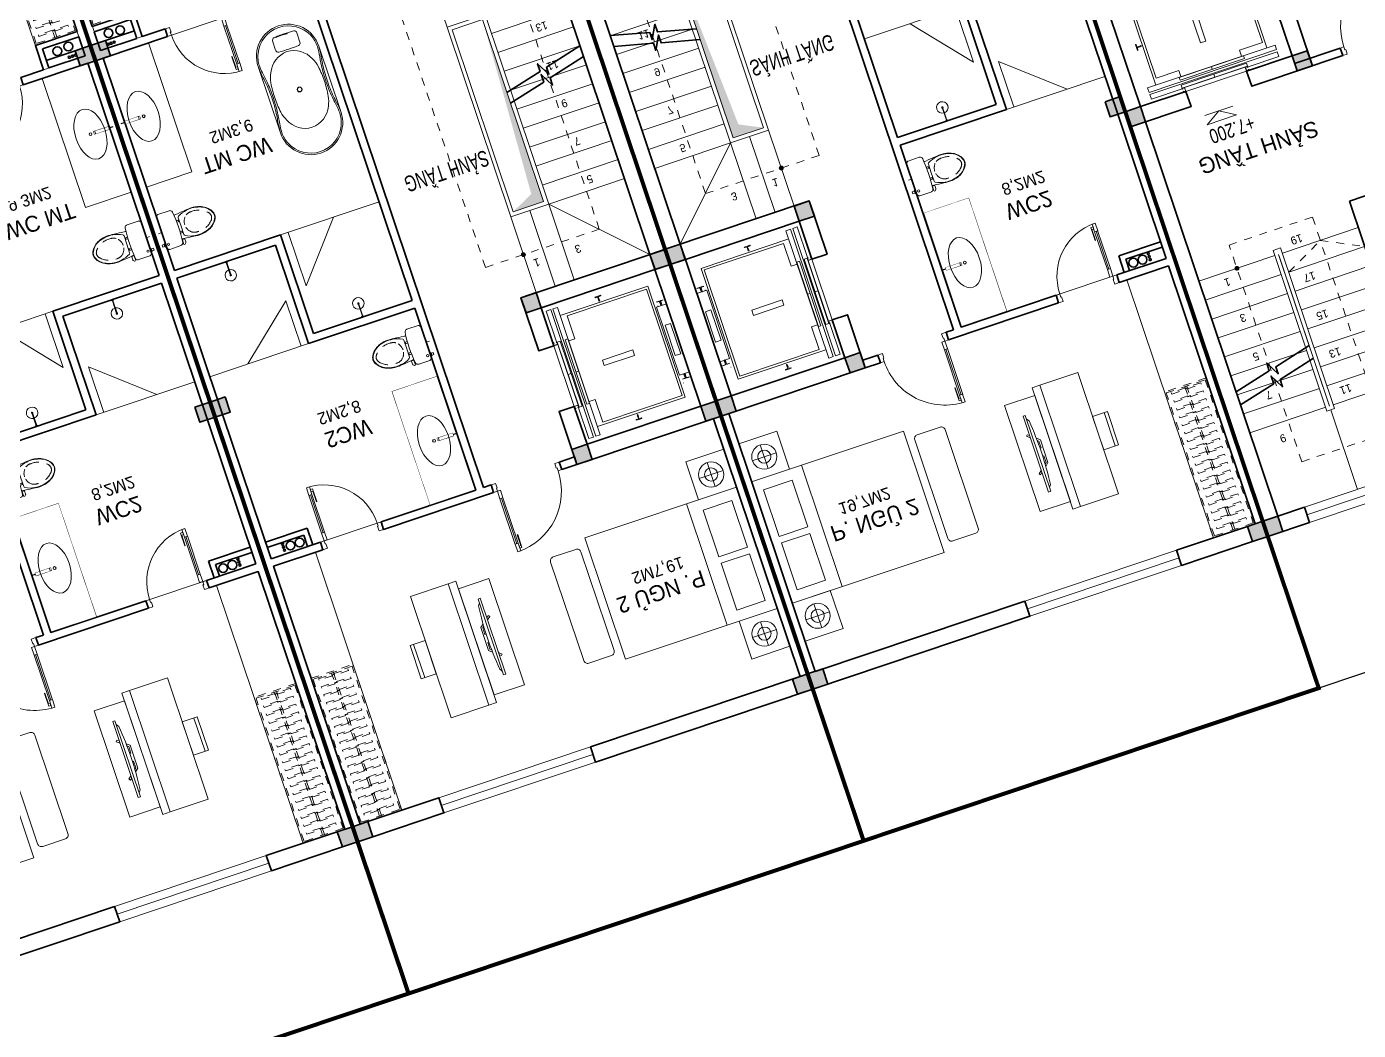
# Model space of a CAD drawing. Header units: metres. Extents: x 568332 to 569219, y 2065964 to 2066430.
# Drawn here: x 568479.99 to 568496.64, y 2066022.14 to 2066034.68 of the extents above; entities that cross this region are included whole.
import ezdxf

# ---------------------------------------------------------------- set-up
doc = ezdxf.new("R2010")
doc.units = ezdxf.units.M
for name, pattern in [('$AUDIT_BAD_LTYPE2', [0]), ('CENTER', [2, 1.25, -0.25, 0.25, -0.25]), ('HIDDEN', [0.375, 0.25, -0.125]), ('HIDDEN2', [0.1875, 0.125, -0.0625]), ('X-5M-G-MB PHONGNGU$0$HIDDEN2', [0.1875, 0.125, -0.0625]), ('xref-thap C (mb tang 32-2)$0$HIDDEN', [0.375, 0.25, -0.125])]:
    doc.linetypes.add(name, pattern=pattern)
doc.layers.get('0').update_dxf_attribs({"linetype": 'CONTINUOUS'})
doc.layers.get('DEFPOINTS').update_dxf_attribs({"linetype": 'CONTINUOUS'})
for name, color, linetype, lineweight in [('-CONCRETE', 1, 'CONTINUOUS', 35), ('-DOOR', 137, 'CONTINUOUS', 9), ('-FURNITURE', 46, 'CONTINUOUS', 9), ('-HATCH', 8, 'CONTINUOUS', 5), ('-KH', 143, 'CONTINUOUS', 13), ('-LINE1', 7, 'CONTINUOUS', 18), ('-LINE2', 252, 'CONTINUOUS', 9), ('-STEEL1', 1, 'CONTINUOUS', 35), ('-TEXT', 7, 'CONTINUOUS', 15), ('-WALL', 4, 'CONTINUOUS', 35), ('A-NET THAY', 125, 'CONTINUOUS', 18), ('TEXT25', 2, 'CONTINUOUS', 13)]:
    doc.layers.add(name, color=color, linetype=linetype, lineweight=lineweight)
for name, color, linetype in [('-RANH GIOI LO DAT', 12, 'CONTINUOUS'), ('12. NET DIM', 252, 'CONTINUOUS'), ('ChiaLo', 128, 'CENTER'), ('ViaHeS', 32, 'CONTINUOUS')]:
    doc.layers.add(name, color=color, linetype=linetype)
doc.styles.add('1', font='arial.ttf')
doc.styles.add('SVN_AVO_thuong', font='')
doc.styles.add('T1', font='', dxfattribs={"height": 200})
doc.styles.get('SVN_AVO_thuong').set_extended_font_data('SVN-Avo')
doc.styles.get('T1').set_extended_font_data('VNgeometric Light')

# ---------------------------------------------------------------- blocks, each defined once
blk = doc.blocks.new('*U187')
at = {"linetype": 'X-5M-G-MB PHONGNGU$0$HIDDEN2'}
for points in [[(0, 600), (0, 0), (1636, 0), (1636, 600)], [(1616, 580), (1616, 20), (20, 20), (20, 580)], [(1616, 287), (1616, 313), (20, 313), (20, 287)], [(114, 319), (109, 319), (109, 280), (114, 280)], [(228, 319), (223, 319), (223, 280), (228, 280)], [(342, 319), (337, 319), (337, 280), (342, 280)], [(456, 319), (451, 319), (451, 280), (456, 280)], [(570, 319), (565, 319), (565, 280), (570, 280)], [(684, 319), (679, 319), (679, 280), (684, 280)], [(798, 319), (793, 319), (793, 280), (798, 280)], [(912, 319), (907, 319), (907, 280), (912, 280)], [(1026, 319), (1021, 319), (1021, 280), (1026, 280)], [(1140, 319), (1135, 319), (1135, 280), (1140, 280)], [(1254, 319), (1249, 319), (1249, 280), (1254, 280)], [(1368, 319), (1363, 319), (1363, 280), (1368, 280)], [(1482, 319), (1477, 319), (1477, 280), (1482, 280)], [(1596, 319), (1591, 319), (1591, 280), (1596, 280)]]:
    blk.add_lwpolyline(points, close=True, dxfattribs=at)
for points in [[(122, 313), (122, 515), (100, 515), (100, 313)], [(236, 313), (236, 515), (214, 515), (214, 313)], [(350, 313), (350, 515), (328, 515), (328, 313)], [(464, 313), (464, 515), (442, 515), (442, 313)], [(578, 313), (578, 515), (556, 515), (556, 313)], [(692, 313), (692, 515), (670, 515), (670, 313)], [(806, 313), (806, 515), (784, 515), (784, 313)], [(920, 313), (920, 515), (898, 515), (898, 313)], [(1034, 313), (1034, 515), (1012, 515), (1012, 313)], [(1148, 313), (1148, 515), (1126, 515), (1126, 313)], [(1262, 313), (1262, 515), (1240, 515), (1240, 313)], [(1376, 313), (1376, 515), (1354, 515), (1354, 313)], [(1490, 313), (1490, 515), (1468, 515), (1468, 313)], [(1604, 313), (1604, 515), (1582, 515), (1582, 313)], [(100, 287), (100, 92), (122, 92), (122, 287)], [(214, 287), (214, 92), (236, 92), (236, 287)], [(328, 287), (328, 92), (350, 92), (350, 287)], [(442, 287), (442, 92), (464, 92), (464, 287)], [(556, 287), (556, 92), (578, 92), (578, 287)], [(670, 287), (670, 92), (692, 92), (692, 287)], [(784, 287), (784, 92), (806, 92), (806, 287)], [(898, 287), (898, 92), (920, 92), (920, 287)], [(1012, 287), (1012, 92), (1034, 92), (1034, 287)], [(1126, 287), (1126, 92), (1148, 92), (1148, 287)], [(1240, 287), (1240, 92), (1262, 92), (1262, 287)], [(1354, 287), (1354, 92), (1376, 92), (1376, 287)], [(1468, 287), (1468, 92), (1490, 92), (1490, 287)], [(1582, 287), (1582, 92), (1604, 92), (1604, 287)]]:
    blk.add_lwpolyline(points, dxfattribs=at)
blk = doc.blocks.new('A$C18091ED7')
for p, q in [((0, -42), (0, 0)), ((146, -27), (179, -27)), ((146, -27), (146, -30)), ((146, -30), (166, -30)), ((153, -37), (146, -30)), ((152, 0), (152, -27)), ((152, 0), (179, 0)), ((153, -37), (166, -37)), ((153, -40), (153, -37)), ((153, -40), (178, -40)), ((153, -40), (178, -40)), ((153, -40), (153, -42)), ((185, -30), (166, -30)), ((178, -37), (166, -37)), ((185, -30), (178, -37)), ((178, -37), (178, -40)), ((178, -40), (178, -42)), ((179, 0), (179, -27)), ((179, -27), (185, -27)), ((185, -27), (185, -30)), ((-83, -267), (-83, -300)), ((-83, -278), (-83, -288)), ((-61, -290), (-83, -290)), ((-63, -265), (-81, -265)), ((-61, -267), (-61, -300)), ((61, -267), (61, -300)), ((61, -290), (83, -290)), ((63, -265), (81, -265)), ((83, -267), (83, -300)), ((83, -278), (83, -288)), ((165, -262), (165, -290)), ((168, -260), (228, -260)), ((168, -292), (207, -292)), ((231, -274), (231, -262))]:
    blk.add_line(p, q)
for points in [[(230, -219, -0.137407), (225, -235), (222, -241, -0.236081), (198, -255, -0.051961), (-198, -255, -0.236081), (-222, -241), (-225, -235, -0.137407), (-230, -219), (-230, -72, -0.198912), (-226, -63), (-209, -46, -0.198912), (-200, -42), (0, -42), (200, -42, -0.198912), (209, -46), (226, -63, -0.198912), (230, -72)], [(144, -619, -0.212405), (26, -734, -0.027685), (-1, -739, -0.022279), (-26, -734, -0.212405), (-144, -619, -0.142796), (-167, -428, -0.093005), (-128, -309, -0.256439), (-111, -300), (0, -300), (111, -300, -0.256439), (128, -309, -0.093005), (167, -428, -0.142796)]]:
    blk.add_lwpolyline(points, format="xyb", close=True)
at = {"linetype": 'xref-thap C (mb tang 32-2)$0$HIDDEN', "ltscale": 100}
blk.add_lwpolyline([(61, -669, -0.199031), (0, -699, -0.199031), (-61, -669, -0.218924), (-132, -478, -0.153791), (-112, -404, -0.236701), (0, -348, -0.236701), (112, -404, -0.153791), (132, -478, -0.218924)], format="xyb", close=True, dxfattribs=at)
blk.add_circle((166, -78), 13.9)
for centre, radius, start, end in [((-81, -267), 1.98, 90, 180), ((-63, -267), 1.98, 0, 90), ((63, -267), 1.98, 90, 180), ((81, -267), 1.98, 0, 90), ((168, -262), 2.47, 90, 180), ((168, -290), 2.47, 180, 270), ((207, -277), 15.5, 270, 306.4659), ((168, -225), 80.1, 306.4659, 320.3123), ((228, -274), 2.47, 320.3123, 0)]:
    blk.add_arc(centre, radius, start, end)
for points in [[(-156, -259), (-157, -267), (-164, -328), (-169, -385), (-184, -528), (-136, -679), (-50, -735), (-20, -741), (0, -744)], [(156, -259), (157, -267), (164, -328), (169, -385), (184, -528), (136, -679), (50, -735), (20, -741), (0, -744)]]:
    blk.add_open_spline(points, degree=3, knots=[130.613938, 130.613938, 130.613938, 130.613938, 152.852109, 311.129351, 417.703951, 561.383393, 697.692632, 710.812262, 710.812262, 710.812262, 710.812262])
blk = doc.blocks.new('shower')
for points in [[(180919, -32316), (180912, -32316), (180912, -32147), (180919, -32147)], [(180929, -32327), (180902, -32327), (180902, -32316), (180929, -32316)]]:
    blk.add_lwpolyline(points, close=True)
for radius, start, end in [(72, 272.7907, 267.2093), (8.35, 294.8355, 245.1645)]:
    blk.add_arc((180916, -32147), radius, start, end)
blk = doc.blocks.new('Sink_Cicle')
blk.add_lwpolyline([(17, -50), (-17, -50), (-18, -252), (17, -252)], close=True)
blk.add_circle((0, -300), 17.5)
at = {"layer": 'DEFPOINTS'}
blk.add_line((0, -100), (0, 0), dxfattribs=at)
blk.add_wipeout([(17, -50), (-17, -50), (-18, -252), (17, -252)])
at = {"layer": '-FURNITURE', "linetype": 'Continuous'}
blk.add_ellipse((0, -300), major_axis=(-325, 0), ratio=0.584615, dxfattribs=at)
blk.add_line((-18, -237), (17, -237))
blk = doc.blocks.new('*U185')
at = {"ltscale": 300}
blk.add_lwpolyline([(0, 0), (1500, 0), (1500, -600), (0, -600)], close=True, dxfattribs=at)
blk.add_wipeout([(0, 0), (1500, 0), (1500, -600), (0, -600)], dxfattribs=at)
blk.add_blockref('Sink_Cicle', (750, 0), dxfattribs=at)
blk = doc.blocks.new('A$C52EE6B0C')
for p, q in [((-17.21, 15.73), (17.22, 15.73)), ((-17.21, -15.76), (17.25, -15.76))]:
    blk.add_line(p, q)
for radius in [1.2, 1.06]:
    blk.add_circle((0, -0.01), radius)
for centre, radius, start, end in [((-17.24, -0.01), 15.75, 90.00005, 180.00602), ((-17.21, 0), 15.03, 114.01434, 180.05883), ((-17.26, 0.1), 14.92, 89.8926, 114.01434), ((-18.18, -21.57), 37.31, 80.32537, 88.55949), ((-17.86, -16.41), 31.44, 80.9553, 88.85173), ((3.49, 116.01), 102.69, 260.80643, 264.35645), ((10, 158.8), 145.24, 261.32176, 262.65662), ((-0.88, 77.07), 62.8, 262.97229, 270.8035), ((-0.44, 89.41), 75.84, 265.33614, 270.33552), ((0.89, 77.07), 62.8, 269.1965, 277.02771), ((0.58, 84.46), 70.9, 269.53626, 275.75097), ((-18.44, 226.88), 214.55, 276.99221, 278.59677), ((-9.99, 158.8), 145.24, 277.34338, 278.67824), ((18.19, -21.57), 37.31, 91.44051, 99.67463), ((17.5, -11.01), 26.04, 90.57162, 98.52624), ((17.38, 0.65), 14.38, 65.52402, 90.57162), ((17.25, -0.01), 15.75, 359.99398, 89.99995), ((17.03, -0.12), 15.22, 0.40185, 65.52402), ((-7.45, -0.4), 12.19, 113.36694, 178.17202), ((-5.42, -2.21), 14.69, 98.51976, 117.85129), ((-0.26, -36.68), 49.55, 89.69838, 98.51976), ((0.27, -36.68), 49.55, 81.48024, 90.30162), ((5.43, -2.21), 14.69, 62.14871, 81.48024), ((7.46, -0.4), 12.19, 1.82798, 66.63306), ((28.3, 2.77), 0.286, 160.80789, 185.67758), ((1.03, 0.06), 27.11, 359.84479, 5.67758), ((28.15, 2.82), 0.123, 123.47411, 160.80789), ((28.12, 2.87), 0.0732, 85.79125, 123.47411), ((28.11, 2.83), 0.109, 39.09426, 85.79125), ((27.99, 2.72), 0.275, 4.9413, 41.00239), ((1.84, 0.05), 26.56, 359.86069, 5.81543), ((-17.24, -0.02), 15.75, 179.99398, 269.99995), ((-17.21, -0.03), 15.03, 179.94113, 245.98566), ((-7.45, 0.37), 12.19, 181.82798, 246.63306), ((7.46, 0.37), 12.19, 293.36694, 358.17202), ((17.25, -0.02), 15.75, 270.00005, 0.00602), ((17.03, 0.09), 15.22, 294.47598, 359.59814), ((1.03, -0.09), 27.11, 354.32242, 0.15521), ((28.3, -2.8), 0.286, 174.32242, 199.19211), ((28.15, -2.85), 0.123, 199.19211, 236.52589), ((28.12, -2.89), 0.0732, 236.52589, 274.20875), ((28.11, -2.86), 0.109, 274.20875, 320.90574), ((27.99, -2.75), 0.275, 318.99761, 355.0587), ((1.84, -0.08), 26.56, 354.18457, 0.13931), ((-5.42, 2.18), 14.69, 242.14871, 261.48024), ((-0.26, 36.65), 49.55, 261.48024, 270.30162), ((0.27, 36.65), 49.55, 269.69838, 278.51976), ((5.43, 2.18), 14.69, 278.51976, 297.85129), ((-17.26, -0.13), 14.92, 245.98566, 270.1074), ((-18.18, 21.54), 37.31, 271.44051, 279.67463), ((-17.86, 16.38), 31.44, 271.14827, 279.0447), ((3.49, -116.04), 102.69, 95.64355, 99.19357), ((10, -158.82), 145.24, 97.34338, 98.67824), ((-0.88, -77.1), 62.8, 89.1965, 97.02771), ((-0.44, -89.44), 75.84, 89.66448, 94.66386), ((0.58, -84.49), 70.9, 84.24903, 90.46374), ((0.89, -77.1), 62.8, 82.97229, 90.8035), ((-18.44, -226.91), 214.55, 81.40323, 83.00779), ((-9.99, -158.82), 145.24, 81.32176, 82.65662), ((18.19, 21.54), 37.31, 260.32537, 268.55949), ((17.5, 10.99), 26.04, 261.47376, 269.42838), ((17.38, -0.67), 14.38, 269.42838, 294.47598)]:
    blk.add_arc(centre, radius, start, end)
at = {"layer": 'DEFPOINTS'}
for tag, p in [('MODELNUMBER', (0, 0)), ('TRADENAME', (0, 0)), ('PRODUCT', (0, 0)), ('MATERIAL', (0, -0.01))]:
    blk.add_attdef(tag, p, '', height=0.001, dxfattribs=at)
blk = doc.blocks.new('XR.MB.LM123$0$tvi 1')
blk.add_lwpolyline([(29, 0), (29, -1000), (0, -1000), (0, 0)], close=True)
for points in [[(29, -50), (52, -81)], [(-24, -236), (-39, -252)], [(0, -285), (-39, -252)], [(0, -256), (-24, -236)], [(70, -315), (111, -350), (111, -650), (70, -685)], [(89, -446), (89, -360), (71, -345)], [(89, -446), (73, -446)], [(89, -554), (89, -640), (71, -655)], [(89, -554), (73, -554)], [(0, -715), (-39, -748)], [(-24, -764), (-39, -748)], [(0, -744), (-24, -764)], [(29, -950), (52, -919)]]:
    blk.add_lwpolyline(points)
blk.add_arc((-4025, -500), 4099, 354.1311, 5.8689)
blk = doc.blocks.new('*U188')
at = {"linetype": 'X-5M-G-MB PHONGNGU$0$HIDDEN2'}
for points in [[(0, 600), (0, 0), (2098, 0), (2098, 600)], [(2078, 580), (2078, 20), (20, 20), (20, 580)], [(2078, 287), (2078, 313), (20, 313), (20, 287)], [(114, 319), (109, 319), (109, 280), (114, 280)], [(228, 319), (223, 319), (223, 280), (228, 280)], [(342, 319), (337, 319), (337, 280), (342, 280)], [(456, 319), (451, 319), (451, 280), (456, 280)], [(570, 319), (565, 319), (565, 280), (570, 280)], [(684, 319), (679, 319), (679, 280), (684, 280)], [(798, 319), (793, 319), (793, 280), (798, 280)], [(912, 319), (907, 319), (907, 280), (912, 280)], [(1026, 319), (1021, 319), (1021, 280), (1026, 280)], [(1140, 319), (1135, 319), (1135, 280), (1140, 280)], [(1254, 319), (1249, 319), (1249, 280), (1254, 280)], [(1368, 319), (1363, 319), (1363, 280), (1368, 280)], [(1482, 319), (1477, 319), (1477, 280), (1482, 280)], [(1596, 319), (1591, 319), (1591, 280), (1596, 280)], [(1710, 319), (1705, 319), (1705, 280), (1710, 280)], [(1824, 319), (1819, 319), (1819, 280), (1824, 280)], [(1938, 319), (1933, 319), (1933, 280), (1938, 280)], [(2052, 319), (2047, 319), (2047, 280), (2052, 280)]]:
    blk.add_lwpolyline(points, close=True, dxfattribs=at)
for points in [[(122, 313), (122, 515), (100, 515), (100, 313)], [(236, 313), (236, 515), (214, 515), (214, 313)], [(350, 313), (350, 515), (328, 515), (328, 313)], [(464, 313), (464, 515), (442, 515), (442, 313)], [(578, 313), (578, 515), (556, 515), (556, 313)], [(692, 313), (692, 515), (670, 515), (670, 313)], [(806, 313), (806, 515), (784, 515), (784, 313)], [(920, 313), (920, 515), (898, 515), (898, 313)], [(1034, 313), (1034, 515), (1012, 515), (1012, 313)], [(1148, 313), (1148, 515), (1126, 515), (1126, 313)], [(1262, 313), (1262, 515), (1240, 515), (1240, 313)], [(1376, 313), (1376, 515), (1354, 515), (1354, 313)], [(1490, 313), (1490, 515), (1468, 515), (1468, 313)], [(1604, 313), (1604, 515), (1582, 515), (1582, 313)], [(1718, 313), (1718, 515), (1696, 515), (1696, 313)], [(1832, 313), (1832, 515), (1810, 515), (1810, 313)], [(1946, 313), (1946, 515), (1924, 515), (1924, 313)], [(2060, 313), (2060, 515), (2038, 515), (2038, 313)], [(100, 287), (100, 92), (122, 92), (122, 287)], [(214, 287), (214, 92), (236, 92), (236, 287)], [(328, 287), (328, 92), (350, 92), (350, 287)], [(442, 287), (442, 92), (464, 92), (464, 287)], [(556, 287), (556, 92), (578, 92), (578, 287)], [(670, 287), (670, 92), (692, 92), (692, 287)], [(784, 287), (784, 92), (806, 92), (806, 287)], [(898, 287), (898, 92), (920, 92), (920, 287)], [(1012, 287), (1012, 92), (1034, 92), (1034, 287)], [(1126, 287), (1126, 92), (1148, 92), (1148, 287)], [(1240, 287), (1240, 92), (1262, 92), (1262, 287)], [(1354, 287), (1354, 92), (1376, 92), (1376, 287)], [(1468, 287), (1468, 92), (1490, 92), (1490, 287)], [(1582, 287), (1582, 92), (1604, 92), (1604, 287)], [(1696, 287), (1696, 92), (1718, 92), (1718, 287)], [(1810, 287), (1810, 92), (1832, 92), (1832, 287)], [(1924, 287), (1924, 92), (1946, 92), (1946, 287)], [(2038, 287), (2038, 92), (2060, 92), (2060, 287)]]:
    blk.add_lwpolyline(points, dxfattribs=at)
blk = doc.blocks.new('X-5M-G-MB PHONGNGU$0$A$C25DB0C3F')
at = {"elevation": 0}
for points in [[(0, 438), (197, 438), (197, 0), (0, 0)], [(197, 438), (197, 0), (0, 0), (0, 438)]]:
    blk.add_lwpolyline(points, close=True, dxfattribs=at)
at = {"elevation": 0, "flags": 128}
blk.add_lwpolyline([(44, 438), (44, 0)], dxfattribs=at)
blk = doc.blocks.new('G1600')
for p, q in [((137477, -212827), (139077, -212827)), ((137228, -213392), (137228, -213077)), ((139326, -213392), (139326, -213077)), ((137385, -213234), (137070, -213234)), ((139169, -213234), (139484, -213234))]:
    blk.add_line(p, q)
blk.add_lwpolyline([(137477, -213484), (137477, -211484), (139077, -211484), (139077, -213484), (137477, -213484)])
for points in [[(136977, -213484), (136977, -212984), (137477, -212984), (137477, -213484)], [(137617, -213375), (137617, -212999), (138235, -212999), (138235, -213375)], [(138937, -213375), (138937, -212999), (138320, -212999), (138320, -213375)], [(139577, -213484), (139577, -212984), (139077, -212984), (139077, -213484)]]:
    blk.add_lwpolyline(points, close=True)
for centre, radius in [((137228, -213234), 157), ((137228, -213234), 82.4), ((139326, -213234), 157), ((139326, -213234), 82.4)]:
    blk.add_circle(centre, radius)
blk = doc.blocks.new('X-5M-DH-2-CORE$0$A$C75E80C28')
at = {"layer": '-LINE2', "linetype": 'Continuous', "ltscale": 2}
for p, q in [((-731, -149), (731, -149)), ((-731, -1305), (-731, -149)), ((-557, -112), (-560, -112)), ((-510, -22), (-510, -51)), ((-507, -22), (-510, -22)), ((-510, -109), (-510, -79)), ((-507, -22), (-507, -51)), ((-507, -109), (-507, -79)), ((-456, -57), (-501, -57)), ((-456, -60), (-501, -60)), ((-456, -70), (-501, -70)), ((-456, -73), (-501, -73)), ((-453, -63), (-453, -67)), ((-450, -63), (-450, -67)), ((450, -63), (450, -67)), ((453, -63), (453, -67)), ((456, -57), (501, -57)), ((456, -60), (501, -60)), ((456, -70), (501, -70)), ((456, -73), (501, -73)), ((457, -112), (460, -112)), ((507, -22), (510, -22)), ((507, -22), (507, -51)), ((507, -109), (507, -79)), ((510, -22), (510, -51)), ((510, -109), (510, -79)), ((731, -1305), (731, -149)), ((-700, -179), (700, -179)), ((-700, -1225), (-700, -179)), ((700, -1225), (700, -179)), ((840, -1305), (-840, -1305)), ((-840, -1365), (-840, -1305)), ((-700, -1225), (-400, -1225)), ((425, -1309), (-425, -1309)), ((-425, -1343), (-425, -1309)), ((-400, -1305), (-400, -1225)), ((0, -1309), (0, -1343)), ((700, -1225), (400, -1225)), ((400, -1305), (400, -1225)), ((425, -1343), (425, -1309)), ((840, -1365), (840, -1305)), ((840, -1365), (-840, -1365)), ((840, -1395), (-840, -1395)), ((-840, -1395), (-840, -1455)), ((-840, -1455), (-435, -1455)), ((-435, -1450), (-435, -1460)), ((-435, -1450), (-400, -1450)), ((-435, -1460), (-425, -1460)), ((-435, -1490), (-435, -1500)), ((-435, -1490), (-425, -1490)), ((-433, -1452), (-433, -1458)), ((-433, -1452), (-402, -1452)), ((-433, -1458), (-425, -1458)), ((-433, -1492), (-433, -1498)), ((-433, -1492), (-425, -1492)), ((430, -1406), (-430, -1406)), ((-430, -1406), (-430, -1446)), ((430, -1446), (-430, -1446)), ((425, -1343), (-425, -1343)), ((-425, -1458), (-425, -1460)), ((-425, -1490), (-425, -1492)), ((-402, -1452), (-402, -1498)), ((400, -1450), (-400, -1450)), ((-400, -1450), (-400, -1500)), ((0, -1406), (0, -1446)), ((400, -1450), (400, -1500)), ((435, -1450), (400, -1450)), ((402, -1452), (402, -1498)), ((433, -1452), (402, -1452)), ((433, -1458), (425, -1458)), ((425, -1458), (425, -1460)), ((435, -1460), (425, -1460)), ((425, -1490), (425, -1492)), ((435, -1490), (425, -1490)), ((433, -1492), (425, -1492)), ((430, -1406), (430, -1446)), ((433, -1452), (433, -1458)), ((433, -1492), (433, -1498)), ((435, -1450), (435, -1460)), ((840, -1455), (435, -1455)), ((435, -1490), (435, -1500)), ((840, -1395), (840, -1455)), ((-435, -1500), (-400, -1500)), ((-433, -1498), (-402, -1498)), ((435, -1500), (400, -1500)), ((433, -1498), (402, -1498))]:
    blk.add_line(p, q, dxfattribs=at)
for points in [[(-450, 0), (-450, -130), (450, -130), (450, 0)], [(-200, -29), (200, -29), (200, -101), (-200, -101)], [(-36, -584), (36, -584), (36, -984), (-36, -984)]]:
    blk.add_lwpolyline(points, close=True, dxfattribs=at)
for points in [[(-780, -789), (-751, -789, 0.414214), (-750, -788), (-750, -784), (-750, -780, 0.414214), (-751, -779), (-780, -779, -0.256978), (-784, -782), (-798, -782, -0.414214), (-801, -779), (-804, -749, 0.414214), (-807, -746), (-812, -746), (-812, -784), (-812, -821), (-807, -821, 0.414214), (-804, -818), (-801, -789, -0.414214), (-798, -786), (-784, -786, -0.256978), (-780, -789)], [(780, -789), (751, -789, -0.414214), (750, -788), (750, -784), (750, -780, -0.414214), (751, -779), (780, -779, 0.256978), (784, -782), (798, -782, 0.414214), (801, -779), (804, -749, -0.414214), (807, -746), (812, -746), (812, -784), (812, -821), (807, -821, -0.414214), (804, -818), (801, -789, 0.414214), (798, -786), (784, -786, 0.256978), (780, -789)]]:
    blk.add_lwpolyline(points, format="xyb", dxfattribs=at)
for centre, radius, start, end in [((-501, -51), 9.4, 180, 270), ((-501, -79), 9.4, 90, 180), ((-501, -51), 6.2, 180, 270), ((-501, -79), 6.2, 90, 180), ((-456, -63), 6.2, 0, 90), ((-456, -63), 3, 0, 90), ((-456, -67), 6.2, 270, 0), ((-456, -67), 3, 270, 0), ((456, -63), 6.2, 90, 180), ((456, -67), 6.2, 180, 270), ((456, -63), 3, 90, 180), ((456, -67), 3, 180, 270), ((501, -51), 6.2, 270, 0), ((501, -51), 9.4, 270, 0), ((501, -79), 9.4, 0, 90), ((501, -79), 6.2, 0, 90)]:
    blk.add_arc(centre, radius, start, end, dxfattribs=at)
blk = doc.blocks.new('A$C5C575821')
at = {"layer": '-CONCRETE'}
h = blk.add_hatch(color=256, dxfattribs=at)
h.dxf.hatch_style = 1
h.paths.add_polyline_path([(0, 200), (0, 0), (200, 0), (200, 200)])
blk.add_lwpolyline([(0, 0), (200, 0), (200, 200), (0, 200)], close=True, dxfattribs=at)
blk = doc.blocks.new('A$C3F71457E')
at = {"layer": '-CONCRETE'}
blk.add_lwpolyline([(0, -100), (0, 400), (-1500, 400), (-1500, -1400), (0, -1400), (0, -900), (200, -900), (200, -1600), (-1700, -1600), (-1700, 600), (200, 600), (200, -100), (0, -100)], dxfattribs=at)
at = {"layer": '-LINE1'}
blk.add_line((0, -900), (0, -100), dxfattribs=at)
at = {"layer": '-WALL'}
for p in [(-1700, 400), (0, 400), (-1700, -1600), (0, -1600)]:
    blk.add_blockref('A$C5C575821', p, dxfattribs=at)
at = {"color": 2, "rotation": 90}
blk.add_blockref('X-5M-DH-2-CORE$0$A$C75E80C28', (-1500, -500), dxfattribs=at)
blk = doc.blocks.new('*U148')
at = {"linetype": '$AUDIT_BAD_LTYPE2'}
for p, q in [((70, 100), (70, 600)), ((90, 600), (90, 100))]:
    blk.add_line(p, q, dxfattribs=at)
for points in [[(50, 600), (90, 600), (90, 700), (50, 700), (50, 600)], [(50, 603), (50, 100)], [(50, 100), (90, 100), (90, 0), (50, 0), (50, 100)]]:
    blk.add_lwpolyline(points)
for points in [[(118, 495), (118, 664), (90, 664), (90, 636), (113, 636), (113, 495)], [(0, 0), (50, 0), (50, -40), (60, -40), (60, -100), (0, -100)], [(800, 0), (750, 0), (750, -40), (740, -40), (740, -100), (800, -100)]]:
    blk.add_lwpolyline(points, close=True)
at = {"linetype": '$AUDIT_BAD_LTYPE2', "ltscale": 0.3}
blk.add_arc((50, 0), 700, 0, 90, dxfattribs=at)
blk = doc.blocks.new('*U149')
at = {"linetype": '$AUDIT_BAD_LTYPE2'}
for p, q in [((70, 100), (70, 700)), ((90, 700), (90, 100))]:
    blk.add_line(p, q, dxfattribs=at)
for points in [[(50, 700), (90, 700), (90, 800), (50, 800), (50, 700)], [(50, 703), (50, 100)], [(50, 100), (90, 100), (90, 0), (50, 0), (50, 100)]]:
    blk.add_lwpolyline(points)
for points in [[(118, 595), (118, 764), (90, 764), (90, 736), (113, 736), (113, 595)], [(0, 0), (50, 0), (50, -40), (60, -40), (60, -100), (0, -100)], [(900, 0), (850, 0), (850, -40), (840, -40), (840, -100), (900, -100)]]:
    blk.add_lwpolyline(points, close=True)
at = {"linetype": '$AUDIT_BAD_LTYPE2', "ltscale": 0.3}
blk.add_arc((50, 0), 800, 0, 90, dxfattribs=at)
blk = doc.blocks.new('TRUC M4')
at = {"layer": '-WALL'}
for p in [(-200, 14600), (5600, 14600), (-200, 9000), (5600, 9000), (-200, 4300), (5600, 4300), (-200, -200), (5600, -200)]:
    blk.add_blockref('A$C5C575821', p, dxfattribs=at)
blk = doc.blocks.new('M4-T3.1')
at = {"layer": '-HATCH', "true_color": 0x8c8896}
h = blk.add_hatch(color=252, dxfattribs=at)
h.dxf.hatch_style = 1
edge = h.paths.add_edge_path()
edge.add_arc((462652, 40240), 24.6, 0, 360)
h = blk.add_hatch(color=252, dxfattribs=at)
h.dxf.hatch_style = 1
h.paths.add_polyline_path([(462602, 39691), (462202, 39691), (462202, 37291), (462318, 39552)])
at = {"layer": '-CONCRETE'}
blk.add_line((466752, 36041), (466372, 36041), dxfattribs=at)
for centre, radius in [((466448, 42762, 0), 55), ((466569, 42762, 0), 55), ((466659, 42792, 0), 13), ((466659, 42751, 0), 13), ((466659, 42712, 0), 13), ((466539, 35976, 0), 55), ((466688, 35965, 0), 55), ((466657, 36096, 0), 13), ((466699, 36096, 0), 13), ((466737, 36096, 0), 13)]:
    blk.add_circle(centre, radius, dxfattribs=at)
at = {"layer": '-DOOR'}
blk.add_line((465402, 42841), (466202, 42841), dxfattribs=at)
blk.add_lwpolyline([(463816, 46541), (465816, 46541), (465816, 46341), (463816, 46341)], close=True, dxfattribs=at)
for points in [[(463816, 46441), (465816, 46441)], [(465202, 36241), (466002, 36241)]]:
    blk.add_lwpolyline(points, dxfattribs=at)
at = {"layer": '-FURNITURE'}
for p, q in [((465552, 40441), (466852, 40441)), ((464152, 39041), (465452, 39041))]:
    blk.add_line(p, q, dxfattribs=at)
at = {"layer": '-FURNITURE', "ltscale": 5}
for p, q in [((464455, 36833), (464455, 36711)), ((464775, 36832), (464775, 36711))]:
    blk.add_line(p, q, dxfattribs=at)
at = {"layer": '-FURNITURE'}
for points in [[(466302, 42941), (466302, 46341), (466852, 46341), (466852, 42941)], [(464752, 45442), (464852, 45442), (464852, 43842), (464752, 43842)], [(464852, 45442), (465352, 45442), (465352, 43842), (464852, 43842)], [(464352, 43942), (464352, 45341), (464752, 45341), (464752, 43942)], [(466852, 36241), (466852, 37941), (466252, 37941), (466252, 36241)], [(466302, 31741), (466302, 36141), (466852, 36141), (466852, 31741)]]:
    blk.add_lwpolyline(points, close=True, dxfattribs=at)
blk.add_lwpolyline([(463203, 45342), (463503, 45342, -0.414214), (463553, 45292), (463553, 43992, -0.414214), (463503, 43942), (463203, 43942, -0.414214), (463153, 43992), (463153, 45292, -0.414214)], format="xyb", close=True, dxfattribs=at)
for points in [[(465652, 40441), (465652, 39841), (466352, 40441)], [(465352, 39041), (465352, 39748), (464752, 39041)]]:
    blk.add_lwpolyline(points, dxfattribs=at)
at = {"layer": '-FURNITURE', "ltscale": 5}
for centre, radius, start, end in [((464489, 36833), 34.2, 97.7975, 180.4786), ((464610, 35189), 1683, 85.3853, 94.2746), ((464740, 36833), 34.2, 359.5588, 82.2399), ((464489, 36710), 34.2, 179.465, 262.1462), ((464609, 38355), 1683, 265.7382, 274.6274), ((464740, 36711), 34.2, 277.7038, 0.3849)]:
    blk.add_arc(centre, radius, start, end, dxfattribs=at)
at = {"layer": '-KH', "linetype": 'HIDDEN2', "ltscale": 5}
blk.add_lwpolyline([(463152, 36741), (461652, 36741), (461652, 40241), (463152, 40241)], close=True, dxfattribs=at)
at = {"layer": '-KH'}
blk.add_circle((462652, 40240), 24.6, dxfattribs=at)
at = {"layer": '-LINE1'}
for p, q in [((462152, 39741), (461153, 40741)), ((462152, 40741), (462152, 39741)), ((462402, 39741), (462402, 40741)), ((462402, 40741), (462402, 39741)), ((462652, 39741), (462652, 40741)), ((462652, 40741), (462652, 39741)), ((462652, 37241), (462652, 36241)), ((462652, 36241), (462652, 37241))]:
    blk.add_line(p, q, dxfattribs=at)
at = {"layer": '-LINE1', "lineweight": 18}
for p, q in [((462152, 39741), (461152, 39741)), ((462152, 39491), (461152, 39491)), ((462152, 39241), (461152, 39241)), ((462152, 38991), (461152, 38991)), ((462152, 38741), (461152, 38741)), ((462152, 38491), (461152, 38491)), ((462152, 38241), (461152, 38241)), ((462152, 37991), (461152, 37991)), ((462152, 37741), (461152, 37741)), ((462152, 37491), (461152, 37491))]:
    blk.add_line(p, q, dxfattribs=at)
at = {"layer": '-LINE1'}
for points in [[(462652, 37241), (462152, 37241), (462152, 39741), (462652, 39741)], [(462602, 37291), (462202, 37291), (462202, 39691), (462602, 39691)]]:
    blk.add_lwpolyline(points, close=True, dxfattribs=at)
at = {"layer": '-WALL'}
for p, q in [((466852, 42941), (466852, 46341)), ((463052, 42941), (462853, 42941)), ((463052, 42841), (462853, 42841)), ((463052, 42941), (463052, 42841)), ((463952, 42841), (463952, 42941)), ((463952, 42941), (465402, 42941)), ((464052, 42841), (463952, 42841)), ((464052, 36241), (464052, 42841)), ((465402, 42941), (465402, 42841)), ((466202, 42841), (466202, 42941)), ((466202, 42941), (466852, 42941)), ((466852, 42841), (466202, 42841)), ((466302, 42621), (466302, 42841)), ((466372, 42691), (466372, 42841)), ((466853, 40941), (466852, 42841)), ((466302, 42621), (466852, 42621)), ((466372, 42691), (466852, 42691)), ((466852, 39141), (466853, 40941)), ((460953, 31541), (460953, 40741)), ((461153, 40741), (461153, 36241)), ((465552, 40441), (464152, 40441)), ((465452, 40341), (464152, 40341)), ((464152, 40341), (464152, 36241)), ((465452, 39041), (465452, 40341)), ((465552, 40441), (465552, 39141)), ((465552, 39141), (466852, 39141)), ((466852, 39041), (465452, 39041)), ((466002, 36141), (466002, 36241)), ((466002, 36241), (466852, 36241)), ((466302, 36141), (466002, 36141)), ((466302, 35821), (466302, 36141)), ((466853, 36141), (466372, 36141)), ((466372, 35891), (466372, 36141)), ((466852, 35891), (466852, 36141)), ((466853, 35891), (466853, 36141)), ((466302, 35821), (466853, 35821)), ((466372, 35891), (466853, 35891)), ((466853, 31741), (466853, 35821))]:
    blk.add_line(p, q, dxfattribs=at)
for points in [[(460952, 42942), (460952, 46541), (463816, 46541), (463816, 46341)], [(466752, 46541), (465816, 46541), (465816, 46341), (466752, 46341)], [(463816, 46341), (461053, 46341), (461053, 42942)], [(462853, 42841), (462853, 42941)], [(462853, 42941), (462853, 42841)], [(463052, 42841), (463052, 42941)], [(462203, 38396), (461726, 38277), (461726, 38176), (461633, 38347), (461633, 38253), (461153, 38133)], [(462203, 38254), (461726, 38135), (461726, 38034), (461633, 38205), (461633, 38112), (461153, 37991)]]:
    blk.add_lwpolyline(points, dxfattribs=at)
at = {"layer": '-DOOR', "xscale": -1}
blk.add_blockref('*U149', (463952, 42941), dxfattribs=at)
at = {"layer": '-DOOR', "rotation": 180}
blk.add_blockref('*U148', (466202, 42841), dxfattribs=at)
at = {"layer": '-DOOR'}
blk.add_blockref('*U148', (465202, 36241), dxfattribs=at)
at = {"layer": '-FURNITURE', "extrusion": (0, 0, -1), "xscale": 0.916666666665974, "yscale": 0.916666666665974, "zscale": -0.916666666665974, "rotation": 270}
for name, p in [('*U188', (-466852, 46341)), ('*U187', (-466852, 35821))]:
    blk.add_blockref(name, p, dxfattribs=at)
at = {"layer": '-FURNITURE'}
for name, p, rotation in [('G1600', (674537, 182919), 270), ('A$C18091ED7', (464110, 40891), 89.99999999999999), ('shower', (645718, 8015), 180)]:
    blk.add_blockref(name, p, dxfattribs=dict(at, rotation=rotation))
at = {"layer": '-FURNITURE', "extrusion": (0, 0, -1), "rotation": 179.9963102775916}
blk.add_blockref('XR.MB.LM123$0$tvi 1', (-464530, 44142), dxfattribs=at)
at = {"layer": '-FURNITURE', "xscale": -1}
for name, p, rotation in [('X-5M-G-MB PHONGNGU$0$A$C25DB0C3F', (465549, 44423), 359.9992859249025), ('A$C18091ED7', (466895, 38541), 270)]:
    blk.add_blockref(name, p, dxfattribs=dict(at, rotation=rotation))
at = {"layer": '-FURNITURE', "extrusion": (0, 0, -1), "xscale": -1, "zscale": -1, "rotation": 270}
blk.add_blockref('*U185', (-464152, 41341), dxfattribs=at)
at = {"layer": '-FURNITURE', "xscale": -1}
blk.add_blockref('shower', (647118, 71468), dxfattribs=at)
at = {"layer": '-FURNITURE', "xscale": 25.39829667096628, "yscale": 25.39829667096628, "zscale": 25.39829667096628, "rotation": 270}
blk.add_blockref('A$C52EE6B0C', (464648, 37393), dxfattribs=at).add_auto_attribs({'MODELNUMBER': 'K-1800', 'TRADENAME': 'ABRAZO', 'PRODUCT': 'BATH', 'MATERIAL': 'LITHOCAST'})
at = {"layer": '-WALL', "xscale": -1, "rotation": 180}
blk.add_blockref('A$C3F71457E', (462653, 41341), dxfattribs=at)
at = {"layer": '-TEXT', "style": 'T1'}
for s, p in [('3', (461945, 40339)), ('1', (462488, 40338)), ('5', (461528, 39560)), ('7', (461528, 39060)), ('9', (461528, 38560)), ('11', (461478, 38063)), ('13', (461455, 37560))]:
    blk.add_text(s, height=100, rotation=360, dxfattribs=at).set_placement(p)
at = {"layer": 'TEXT25'}
for s, height, style, p in [('P. NGỦ 2', 200, 'SVN_AVO_thuong', (461789, 44684)), ('19,7M2', 150, 'T1', (461980, 44443)), ('WC2', 200, 'SVN_AVO_thuong', (465142, 41563)), ('8,2M2', 150, 'T1', (465183, 41305)), ('WC MT', 200, 'SVN_AVO_thuong', (465205, 37823)), ('9,3M2', 150, 'T1', (465344, 37544))]:
    blk.add_text(s, height=height, rotation=360, dxfattribs=dict(at, style=style)).set_placement(p)
at = {"layer": 'TEXT25', "style": 'SVN_AVO_thuong', "width": 0.7}
blk.add_text('SẢNH TẦNG', height=200, rotation=360, dxfattribs=at).set_placement((462684, 38846))
at = {"layer": '-WALL'}
for p, q in [((465402, 42841), (464152, 42841)), ((464152, 42841), (464152, 40441))]:
    blk.add_line(p, q, dxfattribs=at)
at = {"layer": '-FURNITURE', "xscale": -1, "rotation": 270}
blk.add_blockref('Sink_Cicle', (466902, 37091), dxfattribs=at)
at = {"layer": '-RANH GIOI LO DAT', "linetype": 'HIDDEN', "ltscale": 10, "const_width": 50}
blk.add_lwpolyline([(460952, 48541), (466952, 48541), (466952, 28541), (460953, 28541)], close=True, dxfattribs=at)
at = {"layer": '-WALL'}
for p, q in [((466952, 46541), (466952, 31541)), ((466852, 36241), (466852, 39041))]:
    blk.add_line(p, q, dxfattribs=at)
at = {"layer": '-STEEL1'}
blk.add_blockref('TRUC M4', (461152, 31741), dxfattribs=at)
blk = doc.blocks.new('truc M5')
at = {"layer": '-WALL'}
for p in [(-200, 14600), (6400, 14600), (6400, 9200), (-200, 4150), (6400, 4150), (-200, -200), (2400, -200)]:
    blk.add_blockref('A$C5C575821', p, dxfattribs=at)
blk = doc.blocks.new('A$C2F1A053C')
at = {"layer": '-HATCH', "true_color": 0x8c8896}
h = blk.add_hatch(color=252, dxfattribs=at)
h.dxf.hatch_style = 1
edge = h.paths.add_edge_path()
edge.add_arc((7400, 13266), 24.6, 0, 360)
at = {"layer": '-CONCRETE'}
blk.add_lwpolyline([(6500, 10966), (5900, 10966), (5900, 9466), (7900, 9466), (7900, 10966), (7300, 10966), (7300, 11166), (8100, 11166), (8100, 9266), (5700, 9266), (5700, 11166), (6500, 11166), (6500, 10966)], dxfattribs=at)
at = {"layer": '-DOOR'}
blk.add_lwpolyline([(7550, 16566), (6150, 16566), (6150, 16366), (7550, 16366)], close=True, dxfattribs=at)
blk.add_lwpolyline([(7550, 16466), (6150, 16466)], dxfattribs=at)
at = {"layer": '-KH'}
blk.add_line((7172, 11328), (6804, 11328), dxfattribs=at)
at = {"layer": '-KH', "linetype": 'HIDDEN2', "ltscale": 5}
blk.add_lwpolyline([(6300, 15816), (7400, 15816), (7400, 12958), (6300, 12958)], close=True, dxfattribs=at)
blk.add_lwpolyline([(6800, 13516), (6300, 13266), (5800, 13516)], dxfattribs=at)
at = {"layer": '-KH'}
blk.add_lwpolyline([(6793, 11446), (7183, 11446), (6988, 11328)], close=True, dxfattribs=at)
blk.add_circle((7400, 13266), 24.6, dxfattribs=at)
blk.add_solid([(6988, 11328), (6988, 11446), (6793, 11446), (6988, 11328)], dxfattribs=at)
at = {"layer": '-LINE1'}
for p, q in [((6850, 16366), (6850, 15316)), ((7300, 10966), (6500, 10966))]:
    blk.add_line(p, q, dxfattribs=at)
at = {"layer": '-LINE1', "lineweight": 18}
for p, q in [((6900, 15266), (7900, 15266)), ((6800, 15016), (5800, 15016)), ((6900, 15016), (7900, 15016)), ((6800, 14766), (5800, 14766)), ((6900, 14766), (7900, 14766)), ((6800, 14516), (5800, 14516)), ((6900, 14516), (7900, 14516)), ((6800, 14266), (5800, 14266)), ((6900, 14266), (7900, 14266)), ((6800, 14016), (5800, 14016)), ((6900, 14016), (7900, 14016)), ((6800, 13766), (5800, 13766)), ((6900, 13766), (7900, 13766)), ((6800, 13516), (5800, 13516)), ((6900, 13516), (7900, 13516)), ((6800, 13266), (5800, 13266)), ((6900, 13266), (7900, 13266))]:
    blk.add_line(p, q, dxfattribs=at)
for points in [[(6800, 15316), (6900, 15316), (6900, 13197), (6800, 13197)], [(6850, 15216), (6850, 15266), (6850, 13266), (6850, 13316)]]:
    blk.add_lwpolyline(points, close=True, dxfattribs=at)
at = {"layer": '-LINE1'}
blk.add_lwpolyline([(6800, 15266), (5800, 15266)], dxfattribs=at)
at = {"layer": '-WALL'}
for p, q in [((7550, 16566), (8100, 16566)), ((7550, 16566), (7550, 16366)), ((8100, 16566), (8100, 1566)), ((5800, 12916), (5800, 16366)), ((7550, 16366), (7900, 16366)), ((7900, 16366), (7900, 11166)), ((5400, 12916), (5800, 12916)), ((5300, 11166), (5900, 11166)), ((5300, 11066), (5300, 11166)), ((5300, 11066), (5900, 11066))]:
    blk.add_line(p, q, dxfattribs=at)
for points in [[(7900, 14899), (7423, 14780), (7423, 14679), (7330, 14851), (7330, 14757), (6850, 14637)], [(7900, 14728), (7423, 14609), (7423, 14508), (7330, 14680), (7330, 14586), (6850, 14466)]]:
    blk.add_lwpolyline(points, dxfattribs=at)
at = {"layer": '-DOOR', "xscale": -1, "rotation": 180}
blk.add_blockref('*U149', (4400, 11066), dxfattribs=at)
at = {"layer": '-STEEL1', "xscale": -1}
blk.add_blockref('truc M5', (7900, 1766), dxfattribs=at)
at = {"layer": '-WALL', "rotation": 90.00000000000001}
for p in [(5900, 10966), (8100, 10966)]:
    blk.add_blockref('A$C5C575821', p, dxfattribs=at)
at = {"layer": '-WALL', "xscale": -1}
blk.add_blockref('A$C5C575821', (8100, 10966), dxfattribs=at)
at = {"color": 2, "rotation": 180}
blk.add_blockref('X-5M-DH-2-CORE$0$A$C75E80C28', (6900, 9466), dxfattribs=at)
at = {"layer": '-TEXT', "style": 'T1'}
for s, p in [('9', (7492, 15414)), ('11', (6516, 15082)), ('7', (7487, 14845)), ('13', (6498, 14606)), ('5', (7487, 14337)), ('15', (6498, 14106)), ('3', (7487, 13828)), ('17', (6498, 13606)), ('1', (7530, 13343)), ('19', (6503, 13111))]:
    blk.add_text(s, height=100, rotation=0, dxfattribs=at).set_placement(p)
at = {"layer": '-TEXT', "style": '1', "width": 0.75}
blk.add_text('+7.200', height=180, dxfattribs=at).set_placement((6614, 11516))
at = {"layer": 'TEXT25', "style": 'SVN_AVO_thuong'}
blk.add_text('SẢNH TẦNG', height=200, rotation=0, dxfattribs=at).set_placement((5883, 11821))

msp = doc.modelspace()

# ---------------------------------------------------------------- linework, layer by layer
at = {"layer": 'ChiaLo', "ltscale": 5}
for points in [[(568489.779, 2066045.377), (568496.142, 2066026.416)], [(568484.09, 2066043.468), (568490.453, 2066024.507)], [(568478.402, 2066041.559), (568484.765, 2066022.598)], [(568505.517, 2066029.562), (568379.533, 2065987.283)]]:
    msp.add_lwpolyline(points, dxfattribs=at)
at = {"layer": 'ViaHeS'}
msp.add_lwpolyline([(568506.884, 2066024.747), (568505.517, 2066029.562), (568379.533, 2065987.283), (568381.124, 2065982.543), (568506.884, 2066024.747)], dxfattribs=at)

# ---------------------------------------------------------------- next in the draw order: block references
at = {"layer": '12. NET DIM', "color": 2, "true_color": 0xf1eb1f, "xscale": -0.001, "yscale": 0.001, "zscale": 0.001, "rotation": 198.5514997324876}
msp.add_blockref('M4-T3.1', (568026.631, 2065920.052), dxfattribs=at)

# ---------------------------------------------------------------- next in the draw order: block references
at = {"layer": '12. NET DIM', "color": 2, "true_color": 0xf1eb1f, "xscale": 0.0009999999999999998, "yscale": 0.0009999999999999998, "zscale": 0.0009999999999999998, "rotation": 198.5512188517892}
msp.add_blockref('M4-T3.1', (568912.01, 2066217.178), dxfattribs=at)

# ---------------------------------------------------------------- next in the draw order: block references
at = {"layer": '12. NET DIM', "color": 2, "true_color": 0xf1eb1f, "xscale": -0.001, "yscale": 0.001, "zscale": 0.001, "rotation": 198.5514997324876}
msp.add_blockref('M4-T3.1', (568038.008, 2065923.87), dxfattribs=at)

# ---------------------------------------------------------------- next in the draw order: block references
at = {"layer": 'A-NET THAY', "color": 2, "xscale": 0.001, "yscale": 0.001, "zscale": 0.001, "rotation": 198.551084662239}
msp.add_blockref('A$C2F1A053C', (568497.912, 2066046.594), dxfattribs=at)

doc.saveas('drawing.dxf')
